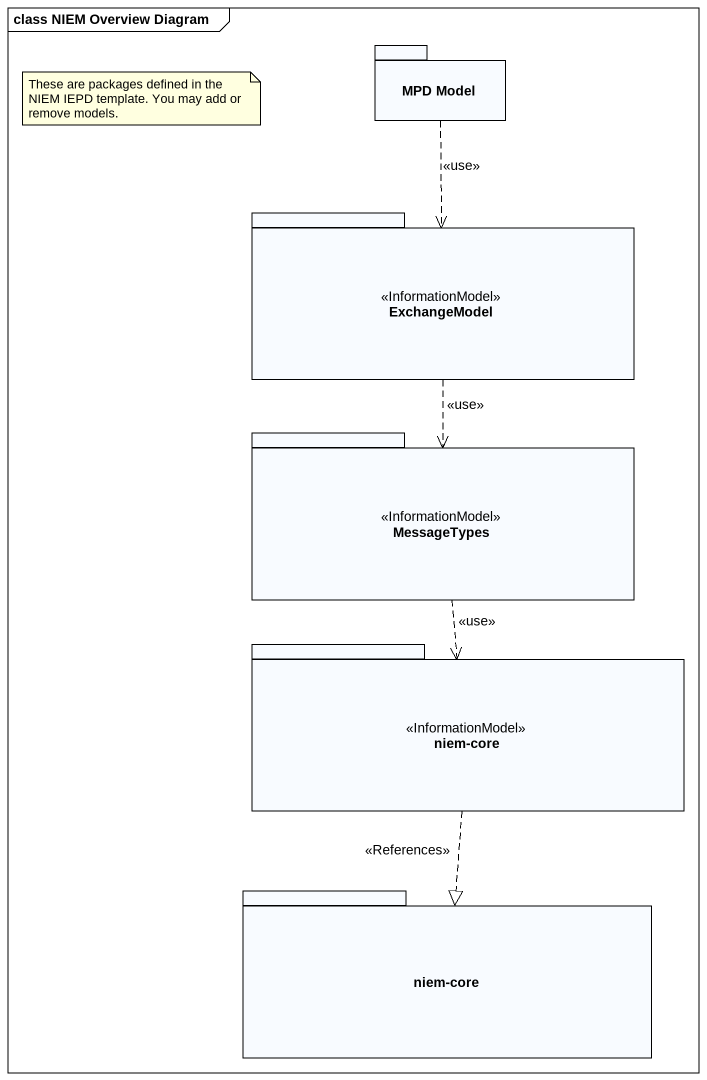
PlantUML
@startuml
mainframe class NIEM Overview Diagram
package "MPD Model" as MPD_Model {
}
package ExchangeModel <<InformationModel>> {
}
package MessageTypes <<InformationModel>> {
}
package "niem-core" as niem_core <<InformationModel>> {
}
package "niem-core" as niem_core_2 {
}
MPD_Model ..> ExchangeModel : <<use>>
ExchangeModel ..> MessageTypes : <<use>>
MessageTypes ..> niem_core : <<use>>
niem_core ..|> niem_core_2 : <<References>>
note as N1
  These are packages defined in the NIEM IEPD template. You may add or remove models.
end note
@enduml
